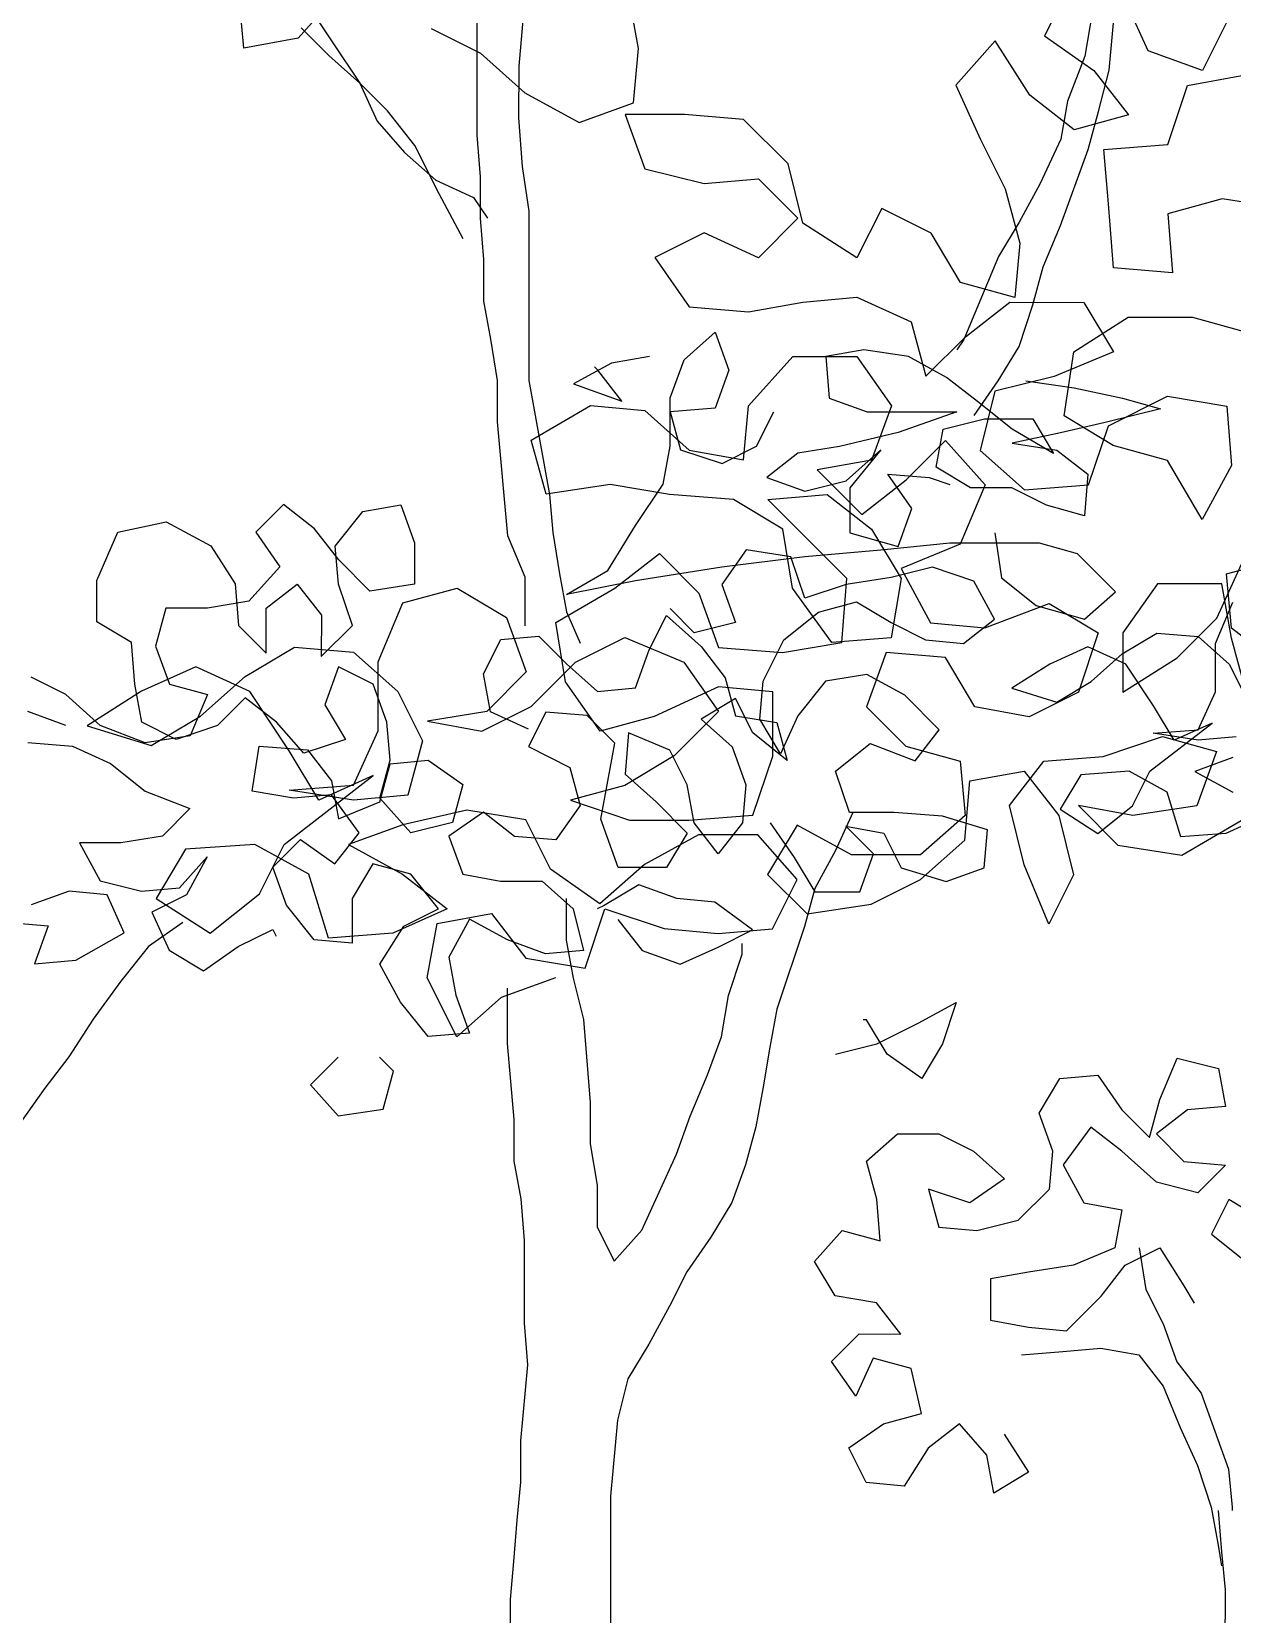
# Model space of a CAD drawing. Header units: millimetres. Extents: x -249630 to 95394, y -188036 to 109963.
# Drawn here: x -72640.1 to -72326.8, y 97045.8 to 97458.7 of the extents above; entities that cross this region are included whole.
import ezdxf

# ---------------------------------------------------------------- set-up
doc = ezdxf.new("R2010")
doc.units = ezdxf.units.MM
doc.layers.add('AHojas', color=86, linetype='Continuous')
doc.layers.add('ATronco', color=36, linetype='Continuous')

# ---------------------------------------------------------------- blocks, each defined once
blk = doc.blocks.new('Arbol_01')
at = {"layer": 'AHojas'}
for p, q in [((0.05339, 2.08196), (0.06266, 2.09019)), ((0.06266, 2.09019), (0.06677, 2.07886)), ((0.1368, 2.08807), (0.13474, 2.08498)), ((0.10694, 2.085), (0.09561, 2.08296)), ((0.12032, 2.08293), (0.10694, 2.085)), ((0.14708, 2.0757), (0.15327, 2.08599)), ((0.03177, 2.08095), (0.02043, 2.07479)), ((0.04309, 2.083), (0.03177, 2.08095)), ((0.04926, 2.07064), (0.05339, 2.08196)), ((0.09561, 2.08296), (0.09663, 2.0706)), ((0.13164, 2.07674), (0.12032, 2.08293)), ((0.02764, 2.0789), (0.02662, 2.07993)), ((0.03484, 2.06962), (0.02764, 2.0789)), ((0.06677, 2.07886), (0.06264, 2.06754)), ((0.02043, 2.07479), (0.03484, 2.06962)), ((0.1409, 2.06953), (0.13164, 2.07674)), ((0.13987, 2.06541), (0.14708, 2.0757)), ((0.15532, 2.07569), (0.16974, 2.07362)), ((0.16974, 2.07362), (0.18415, 2.07052)), ((0.04925, 2.05623), (0.04926, 2.07064)), ((0.09663, 2.0706), (0.10795, 2.06647)), ((0.15119, 2.06128), (0.1409, 2.06953)), ((0.18415, 2.07052), (0.19547, 2.06742)), ((0.06264, 2.06754), (0.04926, 2.06652)), ((0.04926, 2.06652), (0.05234, 2.05519)), ((0.07499, 2.0562), (0.08015, 2.06649)), ((0.10795, 2.06647), (0.13472, 2.06644)), ((0.13472, 2.06644), (0.11721, 2.06028)), ((0.19547, 2.06742), (0.17899, 2.06331)), ((0.12853, 2.04998), (0.1306, 2.0613)), ((0.1306, 2.0613), (0.14296, 2.06438)), ((0.14296, 2.06438), (0.15737, 2.06436)), ((0.16354, 2.05406), (0.15119, 2.06128)), ((0.15737, 2.06436), (0.16354, 2.05406)), ((0.17899, 2.06331), (0.1656, 2.06024)), ((0.11721, 2.06028), (0.0997, 2.05618)), ((0.1656, 2.06024), (0.15119, 2.05716)), ((0.04718, 2.0449), (0.04925, 2.05623)), ((0.05234, 2.05519), (0.06469, 2.05106)), ((0.06469, 2.05106), (0.07499, 2.0562)), ((0.0997, 2.05618), (0.08734, 2.05413)), ((0.10175, 2.04588), (0.11206, 2.05514)), ((0.11206, 2.05514), (0.10278, 2.04382)), ((0.15119, 2.05716), (0.16457, 2.05509)), ((0.16457, 2.05509), (0.17383, 2.04787)), ((0.08734, 2.05413), (0.07807, 2.04693)), ((0.11411, 2.04793), (0.12646, 2.04689)), ((0.12131, 2.03763), (0.11411, 2.04793)), ((0.13882, 2.04379), (0.12853, 2.04998)), ((0.17383, 2.04787), (0.17279, 2.03552)), ((0.07807, 2.04693), (0.08939, 2.0428)), ((0.08939, 2.0428), (0.10175, 2.04588)), ((0.12646, 2.04689), (0.13264, 2.04482)), ((0.10278, 2.04382), (0.10277, 2.03043)), ((0.15117, 2.04378), (0.13882, 2.04379)), ((0.16147, 2.03862), (0.15117, 2.04378)), ((-0.06609, 2.03883), (-0.07434, 2.0306)), ((-0.05683, 2.03161), (-0.06609, 2.03883)), ((-0.04241, 2.03675), (-0.03108, 2.03879)), ((-0.03108, 2.03879), (-0.02698, 2.02746)), ((0.17279, 2.03552), (0.16147, 2.03862)), ((-0.05066, 2.02646), (-0.04241, 2.03675)), ((0.11718, 2.0263), (0.12131, 2.03763)), ((-0.11552, 2.03063), (-0.10111, 2.03371)), ((-0.10111, 2.03371), (-0.08773, 2.02649)), ((-0.04963, 2.02234), (-0.05683, 2.03161)), ((-0.12172, 2.01622), (-0.11552, 2.03063)), ((-0.07434, 2.0306), (-0.06714, 2.02029)), ((0.10277, 2.03043), (0.11718, 2.0263)), ((0.14601, 2.0304), (0.14806, 2.01701)), ((-0.08773, 2.02649), (-0.08053, 2.01516)), ((-0.04964, 2.01513), (-0.05066, 2.02646)), ((-0.02698, 2.02746), (-0.02699, 2.01511)), ((0.07187, 2.02531), (0.06465, 2.01502)), ((0.08526, 2.02324), (0.07187, 2.02531)), ((0.11203, 2.02528), (0.08937, 2.02324)), ((0.13263, 2.02732), (0.11203, 2.02528)), ((0.1594, 2.02729), (0.13263, 2.02732)), ((0.17072, 2.02419), (0.1594, 2.02729)), ((-0.04037, 2.01306), (-0.04963, 2.02234)), ((0.08937, 2.02324), (0.06466, 2.02017)), ((0.08936, 2.01088), (0.08526, 2.02324)), ((0.18204, 2.01286), (0.17072, 2.02419)), ((-0.06714, 2.02029), (-0.07642, 2.01001)), ((0.01626, 2.01816), (0.01831, 2.00683)), ((0.12747, 2.02012), (0.11511, 2.01704)), ((0.13982, 2.01599), (0.12747, 2.02012)), ((-0.12173, 2.00387), (-0.12172, 2.01622)), ((-0.08053, 2.01516), (-0.07951, 2.0028)), ((-0.07127, 2.00794), (-0.062, 2.01514)), ((-0.062, 2.01514), (-0.0548, 2.00587)), ((-0.04553, 2.00277), (-0.04964, 2.01513)), ((-0.02699, 2.01511), (-0.04037, 2.01306)), ((0.00595, 2.00272), (0.00597, 2.01714)), ((0.06465, 2.01502), (0.06876, 2.00369)), ((0.10172, 2.01499), (0.08936, 2.01088)), ((0.11511, 2.01704), (0.10172, 2.01499)), ((0.14599, 2.00465), (0.13982, 2.01599)), ((0.14806, 2.01701), (0.15835, 2.00876)), ((0.17276, 2.00463), (0.18204, 2.01286)), ((-0.07642, 2.01001), (-0.08877, 2.00796)), ((0.09348, 2.00676), (0.10481, 2.00984)), ((0.10481, 2.00984), (0.1151, 2.00365)), ((0.15835, 2.00876), (0.17276, 2.00463)), ((0.21188, 1.99739), (0.21704, 2.00974)), ((-0.10113, 2.00797), (-0.10423, 1.99664)), ((-0.08877, 2.00796), (-0.10113, 2.00797)), ((-0.07128, 1.99456), (-0.07127, 2.00794)), ((-0.0548, 2.00587), (-0.05481, 1.99351)), ((0.01831, 2.00683), (0.02242, 1.99756)), ((0.04301, 1.99548), (0.04817, 2.00577)), ((0.04817, 2.00577), (0.05846, 1.9965)), ((0.0564, 2.00062), (0.0492, 2.00783)), ((0.08317, 1.99853), (0.09348, 2.00676)), ((-0.11144, 1.99768), (-0.12173, 2.00387)), ((-0.07951, 2.0028), (-0.07128, 1.99456)), ((-0.05481, 1.99351), (-0.04553, 2.00277)), ((0.06876, 2.00369), (0.0564, 2.00062)), ((0.1151, 2.00365), (0.12539, 1.99849)), ((0.13672, 1.99745), (0.14599, 2.00465)), ((-0.00642, 1.98832), (-0.00126, 1.99861)), ((-0.00126, 1.99861), (0.01007, 1.99963)), ((0.01007, 1.99963), (0.0183, 1.99138)), ((0.07698, 1.98618), (0.08317, 1.99853)), ((0.12539, 1.99849), (0.13672, 1.99745)), ((0.18408, 1.99432), (0.19438, 2.00049)), ((0.19438, 2.00049), (0.20674, 1.99945)), ((0.20674, 1.99945), (0.216, 1.9912)), ((-0.11042, 1.98532), (-0.11144, 1.99768)), ((-0.10423, 1.99664), (-0.10012, 1.98531)), ((0.03888, 1.98416), (0.04301, 1.99548)), ((0.05846, 1.9965), (0.06566, 1.98722)), ((0.17378, 1.99639), (0.16245, 1.99125)), ((0.18511, 1.99123), (0.17378, 1.99639)), ((0.21187, 1.98297), (0.21188, 1.99739)), ((0.1748, 1.98609), (0.18408, 1.99432)), ((-0.04966, 1.99042), (-0.05379, 1.97909)), ((-0.03937, 1.98526), (-0.04966, 1.99042)), ((0.0183, 1.99138), (0.02756, 1.98314)), ((0.16245, 1.99125), (0.15112, 1.98405)), ((0.19333, 1.97887), (0.18511, 1.99123)), ((0.216, 1.9912), (0.22114, 1.9809)), ((-0.13101, 1.98225), (-0.14131, 1.98741)), ((-0.10837, 1.974), (-0.11042, 1.98532)), ((-0.10012, 1.98531), (-0.0888, 1.98222)), ((-0.03526, 1.97393), (-0.03937, 1.98526)), ((-0.00437, 1.97699), (-0.00642, 1.98832)), ((0.06566, 1.98722), (0.06874, 1.97589)), ((0.07594, 1.97486), (0.07698, 1.98618)), ((0.09552, 1.98617), (0.08727, 1.97588)), ((0.10788, 1.98821), (0.09552, 1.98617)), ((0.1192, 1.98202), (0.10788, 1.98821)), ((0.1645, 1.97992), (0.1748, 1.98609)), ((-0.12073, 1.97298), (-0.13101, 1.98225)), ((-0.0888, 1.98222), (-0.09396, 1.96986)), ((0.02756, 1.98314), (0.03888, 1.98416)), ((0.12949, 1.97172), (0.1192, 1.98202)), ((0.15112, 1.98405), (0.1645, 1.97992)), ((0.20671, 1.97165), (0.21187, 1.98297)), ((-0.07747, 1.98118), (-0.08572, 1.97295)), ((-0.06821, 1.97396), (-0.07747, 1.98118)), ((-0.05379, 1.97909), (-0.04762, 1.96879)), ((0.06874, 1.98104), (0.05844, 1.97487)), ((0.07388, 1.97074), (0.06874, 1.98104)), ((0.1995, 1.96857), (0.19333, 1.97887)), ((-0.13102, 1.97299), (-0.14235, 1.97712)), ((0.00695, 1.97183), (-0.00437, 1.97699)), ((0.01211, 1.97697), (0.00695, 1.96668)), ((0.02446, 1.97593), (0.01211, 1.97697)), ((0.03269, 1.96769), (0.02446, 1.97593)), ((0.06874, 1.97589), (0.08109, 1.97382)), ((0.08727, 1.97588), (0.08211, 1.96455)), ((-0.10734, 1.96782), (-0.12073, 1.97298)), ((-0.09808, 1.96884), (-0.10837, 1.974)), ((-0.08572, 1.97295), (-0.09808, 1.96884)), ((-0.05998, 1.96468), (-0.06821, 1.97396)), ((-0.03424, 1.9626), (-0.03526, 1.97393)), ((0.05844, 1.97487), (0.0677, 1.96663)), ((0.08211, 1.96455), (0.07594, 1.97486)), ((0.08109, 1.97382), (0.08417, 1.96249)), ((0.19228, 1.9593), (0.21083, 1.9737)), ((0.21083, 1.9737), (0.1995, 1.96857)), ((-0.09396, 1.96986), (-0.10734, 1.96782)), ((-0.04762, 1.96879), (-0.05998, 1.96468)), ((0.03681, 1.97077), (0.03577, 1.95842)), ((0.04916, 1.96561), (0.03681, 1.97077)), ((0.08417, 1.96249), (0.07388, 1.97074)), ((0.12227, 1.96246), (0.12949, 1.97172)), ((0.19332, 1.97063), (0.20671, 1.97165)), ((0.20671, 1.96856), (0.19332, 1.97063)), ((0.21804, 1.96958), (0.20671, 1.96856)), ((-0.14235, 1.96785), (-0.12897, 1.96681)), ((-0.12897, 1.96681), (-0.11765, 1.96165)), ((-0.07544, 1.95337), (-0.07337, 1.96676)), ((-0.07337, 1.96676), (-0.05895, 1.96571)), ((-0.05895, 1.96571), (-0.05175, 1.95644)), ((0.00695, 1.96668), (0.0193, 1.96049)), ((0.02855, 1.94504), (0.03269, 1.96769)), ((0.0543, 1.95531), (0.04916, 1.96561)), ((0.0677, 1.96663), (0.07181, 1.9553)), ((0.09858, 1.95939), (0.10889, 1.96762)), ((0.10889, 1.96762), (0.12227, 1.96246)), ((-0.03734, 1.95128), (-0.03424, 1.9626)), ((-0.03424, 1.96157), (-0.02292, 1.96259)), ((-0.02292, 1.96259), (-0.01263, 1.95537)), ((0.217, 1.9634), (0.20567, 1.95929)), ((-0.11765, 1.96165), (-0.10736, 1.9534)), ((-0.03734, 1.95025), (-0.03424, 1.96157)), ((0.0193, 1.96049), (0.02238, 1.94916)), ((0.10269, 1.94703), (0.09858, 1.95939)), ((0.18611, 1.95931), (0.17169, 1.95829)), ((0.19743, 1.95312), (0.18611, 1.95931)), ((0.18713, 1.94901), (0.19228, 1.9593)), ((0.20567, 1.95929), (0.21699, 1.9531)), ((-0.05175, 1.95644), (-0.0497, 1.94511)), ((0.03577, 1.95842), (0.04503, 1.95017)), ((0.17169, 1.95829), (0.1655, 1.948)), ((-0.10736, 1.9534), (-0.09398, 1.94824)), ((-0.06308, 1.9513), (-0.07544, 1.95337)), ((-0.05176, 1.95232), (-0.06308, 1.9513)), ((-0.04353, 1.94099), (-0.05176, 1.95232)), ((-0.01263, 1.95537), (-0.01573, 1.94405)), ((0.05635, 1.94398), (0.0543, 1.95531)), ((0.07181, 1.9553), (0.07077, 1.94397)), ((0.20153, 1.93973), (0.19743, 1.95312)), ((-0.0497, 1.94511), (-0.03734, 1.95025)), ((-0.02808, 1.94097), (-0.03734, 1.95128)), ((0.02238, 1.94916), (0.01516, 1.93887)), ((0.04503, 1.95017), (0.05429, 1.9409)), ((0.17682, 1.94078), (0.18713, 1.94901)), ((-0.09398, 1.94824), (-0.10222, 1.94001)), ((-0.00646, 1.94713), (-0.01676, 1.93993)), ((0.00281, 1.93991), (-0.00646, 1.94713)), ((0.10372, 1.94703), (0.09856, 1.93571)), ((0.11608, 1.94702), (0.10269, 1.94703)), ((0.13049, 1.94598), (0.11608, 1.94702)), ((0.14387, 1.94184), (0.13049, 1.94598)), ((0.1655, 1.948), (0.17682, 1.94078)), ((0.22625, 1.94589), (0.21492, 1.94075)), ((-0.01573, 1.94405), (-0.02808, 1.94097)), ((0.03369, 1.93062), (0.02855, 1.94504)), ((0.06355, 1.93471), (0.05635, 1.94398)), ((0.07077, 1.94397), (0.06355, 1.93471)), ((0.07901, 1.94396), (0.0862, 1.93366)), ((0.10166, 1.94291), (0.11298, 1.94084)), ((0.10989, 1.93467), (0.10166, 1.94291)), ((-0.10222, 1.94001), (-0.11458, 1.93796)), ((-0.06928, 1.93071), (-0.06104, 1.93894)), ((-0.06104, 1.93894), (-0.05075, 1.93173)), ((-0.05075, 1.93173), (-0.04353, 1.94099)), ((-0.01676, 1.93993), (-0.01265, 1.9286)), ((0.01516, 1.93887), (0.00281, 1.93991)), ((0.05429, 1.9409), (0.0481, 1.93061)), ((0.11298, 1.94084), (0.11812, 1.93054)), ((0.14283, 1.93052), (0.14387, 1.94184)), ((0.21492, 1.94075), (0.20153, 1.93973)), ((-0.12694, 1.93797), (-0.12077, 1.92664)), ((-0.11458, 1.93796), (-0.12694, 1.93797)), ((0.09856, 1.93571), (0.09237, 1.92439)), ((-0.09709, 1.92456), (-0.08884, 1.93382)), ((-0.08884, 1.93382), (-0.09503, 1.9225)), ((0.0862, 1.93366), (0.09237, 1.92336)), ((0.10576, 1.92335), (0.10989, 1.93467)), ((-0.06517, 1.91938), (-0.06928, 1.93071)), ((-0.03942, 1.93172), (-0.04561, 1.92142)), ((-0.0281, 1.92862), (-0.03942, 1.93172)), ((0.0481, 1.93061), (0.03369, 1.93062)), ((0.11812, 1.93054), (0.1315, 1.92641)), ((0.1315, 1.92641), (0.14283, 1.93052)), ((-0.12077, 1.92664), (-0.10842, 1.92354)), ((-0.01987, 1.91831), (-0.0281, 1.92862)), ((-0.01265, 1.9286), (-0.00133, 1.92653)), ((-0.00133, 1.92653), (0.01103, 1.92652)), ((0.01103, 1.92652), (0.02029, 1.91828)), ((-0.13004, 1.92356), (-0.14137, 1.91945)), ((-0.11871, 1.92252), (-0.13004, 1.92356)), ((-0.11357, 1.91119), (-0.11871, 1.92252)), ((-0.10842, 1.92354), (-0.09709, 1.92456)), ((-0.09503, 1.9225), (-0.10533, 1.91736)), ((0.03986, 1.92547), (0.02956, 1.9193)), ((0.05118, 1.92134), (0.03986, 1.92547)), ((0.09237, 1.92439), (0.08927, 1.91306)), ((0.09237, 1.92336), (0.10576, 1.92335)), ((-0.05694, 1.90908), (-0.06517, 1.91938)), ((-0.04561, 1.92142), (-0.04562, 1.90804)), ((0.01823, 1.92137), (0.01822, 1.90901)), ((0.02956, 1.9193), (0.0275, 1.91827)), ((0.06251, 1.9203), (0.05118, 1.92134)), ((0.07383, 1.91205), (0.06251, 1.9203)), ((-0.10533, 1.91736), (-0.10019, 1.90603)), ((-0.03017, 1.91317), (-0.01987, 1.91831)), ((0.02029, 1.91828), (0.02337, 1.90592)), ((-0.16094, 1.91535), (-0.13623, 1.91327)), ((-0.13623, 1.91327), (-0.14035, 1.90195)), ((-0.09607, 1.91426), (-0.10637, 1.90706)), ((-0.03739, 1.90185), (-0.03017, 1.91317)), ((-0.0106, 1.91521), (-0.01679, 1.90389)), ((0.00072, 1.90903), (-0.0106, 1.91521)), ((0.03367, 1.91517), (0.04087, 1.9059)), ((-0.128, 1.90297), (-0.11357, 1.91119)), ((-0.0796, 1.90704), (-0.0693, 1.91218)), ((-0.0693, 1.91218), (-0.06827, 1.91012)), ((0.06353, 1.90691), (0.07383, 1.91205)), ((-0.10637, 1.90706), (-0.11462, 1.89678)), ((-0.10019, 1.90603), (-0.0899, 1.89984)), ((-0.0899, 1.89984), (-0.0796, 1.90704)), ((-0.04562, 1.90804), (-0.05694, 1.90908)), ((0.01204, 1.9049), (0.00072, 1.90903)), ((0.02337, 1.90592), (0.01204, 1.9049)), ((0.01822, 1.90901), (0.02027, 1.89768)), ((0.04087, 1.9059), (0.0522, 1.90177)), ((0.0522, 1.90177), (0.06353, 1.90691)), ((0.07073, 1.90484), (0.07073, 1.90793)), ((-0.14035, 1.90195), (-0.128, 1.90297)), ((-0.01679, 1.90389), (-0.01474, 1.89257)), ((-0.03122, 1.89052), (-0.03739, 1.90185)), ((-0.02299, 1.88022), (-0.03122, 1.89052)), ((-0.01474, 1.89257), (-0.01063, 1.88124)), ((0.12323, 1.8842), (0.13456, 1.89037)), ((0.13456, 1.89037), (0.13043, 1.87802)), ((0.10778, 1.88525), (0.10675, 1.88525)), ((0.11395, 1.87494), (0.10778, 1.88525)), ((0.11087, 1.87803), (0.12323, 1.8842)), ((-0.01063, 1.88124), (-0.02299, 1.88022)), ((0.09851, 1.87496), (0.11087, 1.87803)), ((0.13043, 1.87802), (0.12424, 1.86773)), ((-0.04977, 1.87406), (-0.05801, 1.86583)), ((-0.0333, 1.86993), (-0.03741, 1.87405)), ((0.12424, 1.86773), (0.11395, 1.87494)), ((0.19528, 1.86148), (0.20044, 1.87383)), ((0.20044, 1.87383), (0.2128, 1.87073)), ((-0.0364, 1.85861), (-0.0333, 1.86993)), ((0.2128, 1.87073), (0.21485, 1.85941)), ((0.15924, 1.8574), (0.16543, 1.86769)), ((0.16543, 1.86769), (0.17676, 1.86871)), ((0.17676, 1.86871), (0.18395, 1.8584)), ((-0.05801, 1.86583), (-0.04978, 1.85656)), ((0.19218, 1.85016), (0.19528, 1.86148)), ((-0.04978, 1.85656), (-0.0364, 1.85861)), ((0.16335, 1.84607), (0.15924, 1.8574)), ((0.18395, 1.8584), (0.19218, 1.85016)), ((0.20352, 1.85839), (0.19424, 1.85119)), ((0.21485, 1.85941), (0.20352, 1.85839)), ((0.17468, 1.85326), (0.16643, 1.84195)), ((0.18394, 1.84605), (0.17468, 1.85326)), ((0.10774, 1.84303), (0.11702, 1.85126)), ((0.11702, 1.85126), (0.12937, 1.85125)), ((0.12937, 1.85125), (0.13967, 1.84609)), ((0.19424, 1.85119), (0.20247, 1.84294)), ((0.13967, 1.84609), (0.14893, 1.83784)), ((0.16231, 1.83474), (0.16335, 1.84607)), ((0.19423, 1.83677), (0.18394, 1.84605)), ((0.11082, 1.8317), (0.10774, 1.84303)), ((0.16643, 1.84195), (0.1726, 1.83061)), ((0.20247, 1.84294), (0.21483, 1.8419)), ((0.21483, 1.8419), (0.20658, 1.83367)), ((0.14893, 1.83784), (0.13862, 1.83064)), ((0.20658, 1.83367), (0.19423, 1.83677)), ((0.12627, 1.83477), (0.12935, 1.82344)), ((0.13862, 1.83064), (0.12627, 1.83477)), ((0.15303, 1.82548), (0.16231, 1.83474)), ((0.11184, 1.81934), (0.11082, 1.8317)), ((0.1726, 1.83061), (0.18393, 1.82854)), ((0.21585, 1.8316), (0.21069, 1.82131)), ((0.22614, 1.82542), (0.21585, 1.8316)), ((0.18393, 1.82854), (0.18186, 1.81722)), ((0.12935, 1.82344), (0.14067, 1.8224)), ((0.14067, 1.8224), (0.15303, 1.82548)), ((0.09227, 1.81318), (0.10052, 1.82244)), ((0.10052, 1.82244), (0.11184, 1.81934)), ((0.21069, 1.82131), (0.22098, 1.81306)), ((0.18186, 1.81722), (0.1695, 1.81208)), ((0.18494, 1.81207), (0.19524, 1.81721)), ((0.19524, 1.81721), (0.20244, 1.80587)), ((0.09844, 1.80288), (0.09227, 1.81318)), ((0.1695, 1.81208), (0.15611, 1.81003)), ((0.17773, 1.80281), (0.18494, 1.81207)), ((0.14478, 1.80799), (0.14477, 1.79563)), ((0.15611, 1.81003), (0.14478, 1.80799)), ((0.20244, 1.80587), (0.20552, 1.80072)), ((0.11079, 1.80081), (0.09844, 1.80288)), ((0.11799, 1.79154), (0.11079, 1.80081)), ((0.16742, 1.79252), (0.17773, 1.80281)), ((0.14477, 1.79563), (0.15609, 1.79356)), ((0.15609, 1.79356), (0.16742, 1.79252)), ((0.09739, 1.78332), (0.10564, 1.79155)), ((0.10564, 1.79155), (0.11799, 1.79154)), ((0.10975, 1.78433), (0.10459, 1.77301)), ((0.12107, 1.78124), (0.10975, 1.78433)), ((0.10459, 1.77301), (0.09739, 1.78332)), ((0.12415, 1.76785), (0.12107, 1.78124)), ((0.11282, 1.76477), (0.12415, 1.76785)), ((0.10252, 1.75757), (0.11282, 1.76477)), ((0.13547, 1.76475), (0.1262, 1.75755)), ((0.1437, 1.75547), (0.13547, 1.76475)), ((0.14886, 1.76165), (0.15605, 1.75031)), ((0.10766, 1.74727), (0.10252, 1.75757)), ((0.1262, 1.75755), (0.11898, 1.74623)), ((0.14575, 1.74414), (0.1437, 1.75547)), ((0.15605, 1.75031), (0.14575, 1.74414)), ((0.11898, 1.74623), (0.10766, 1.74727)), ((0.48946, 1.52245), (0.48844, 1.53378)), ((0.50904, 1.53376), (0.50079, 1.5245)), ((0.57184, 1.52237), (0.56979, 1.5337)), ((0.66179, 1.53528), (0.65663, 1.52498)), ((0.67825, 1.52188), (0.67311, 1.53321)), ((0.52859, 1.52653), (0.53889, 1.52137)), ((0.69473, 1.52804), (0.68957, 1.51775)), ((0.50079, 1.5245), (0.48946, 1.52245)), ((0.64633, 1.52396), (0.63809, 1.5147)), ((0.65353, 1.51263), (0.64633, 1.52396)), ((0.65663, 1.52498), (0.66692, 1.51777)), ((0.53889, 1.52137), (0.54815, 1.51313)), ((0.5708, 1.51105), (0.57184, 1.52237)), ((0.68957, 1.51775), (0.67825, 1.52188)), ((0.66692, 1.51777), (0.67412, 1.50849)), ((0.68648, 1.51466), (0.69781, 1.51671)), ((0.54815, 1.51313), (0.55947, 1.50694)), ((0.63809, 1.5147), (0.64322, 1.50337)), ((0.68235, 1.50231), (0.68648, 1.51466)), ((0.55947, 1.50694), (0.5708, 1.51105)), ((0.66279, 1.50541), (0.65353, 1.51263)), ((0.56909, 1.50859), (0.5732, 1.49726)), ((0.58145, 1.50858), (0.56909, 1.50859)), ((0.5938, 1.50754), (0.58145, 1.50858)), ((0.60306, 1.49826), (0.5938, 1.50754)), ((0.67412, 1.50849), (0.66279, 1.50541)), ((0.64322, 1.50337), (0.64836, 1.49307)), ((0.66896, 1.50129), (0.68235, 1.50231)), ((0.66998, 1.48996), (0.66896, 1.50129)), ((0.5732, 1.49726), (0.58555, 1.49416)), ((0.60614, 1.4859), (0.60306, 1.49826)), ((0.58555, 1.49416), (0.59688, 1.49518)), ((0.59688, 1.49518), (0.60511, 1.48693)), ((0.64836, 1.49307), (0.65144, 1.48174)), ((0.671, 1.47658), (0.66998, 1.48996)), ((0.69367, 1.49097), (0.68234, 1.48789)), ((0.70705, 1.4889), (0.69367, 1.49097)), ((0.60511, 1.48693), (0.59687, 1.4787)), ((0.62262, 1.48898), (0.61746, 1.47868)), ((0.63291, 1.48382), (0.62262, 1.48898)), ((0.68234, 1.48789), (0.68336, 1.47553)), ((0.58554, 1.48386), (0.57524, 1.47872)), ((0.59687, 1.4787), (0.58554, 1.48386)), ((0.61746, 1.47868), (0.60614, 1.4859)), ((0.63908, 1.47352), (0.63291, 1.48382)), ((0.65144, 1.48174), (0.6504, 1.47042)), ((0.57524, 1.47872), (0.58244, 1.46842)), ((0.68336, 1.47553), (0.671, 1.47658)), ((0.6504, 1.47042), (0.63908, 1.47352)), ((0.60612, 1.46943), (0.61745, 1.47045)), ((0.61745, 1.47045), (0.62877, 1.46529)), ((0.58244, 1.46842), (0.5948, 1.46738)), ((0.5948, 1.46738), (0.60612, 1.46943)), ((0.6401, 1.46219), (0.64937, 1.46939)), ((0.64937, 1.46939), (0.66482, 1.46937)), ((0.66482, 1.46937), (0.67098, 1.45907)), ((0.62877, 1.46529), (0.63185, 1.45396)), ((0.66275, 1.45908), (0.67408, 1.46628)), ((0.67408, 1.46628), (0.68747, 1.46626)), ((0.68747, 1.46626), (0.69879, 1.46316)), ((0.63185, 1.45396), (0.6401, 1.46219)), ((0.59478, 1.44781), (0.60405, 1.4581)), ((0.60405, 1.4581), (0.61744, 1.45809)), ((0.61744, 1.45809), (0.62464, 1.44779)), ((0.67098, 1.45907), (0.65862, 1.45393)), ((0.66068, 1.44569), (0.66275, 1.45908)), ((0.65862, 1.45393), (0.64626, 1.45086)), ((0.64626, 1.45086), (0.64316, 1.4385)), ((0.54947, 1.44065), (0.56183, 1.44784)), ((0.56183, 1.44784), (0.57315, 1.4468)), ((0.57315, 1.4468), (0.58241, 1.43856)), ((0.59374, 1.43649), (0.59478, 1.44781)), ((0.62464, 1.44779), (0.62051, 1.43646)), ((0.66994, 1.44363), (0.6823, 1.44979)), ((0.6823, 1.44979), (0.69466, 1.44772)), ((0.69466, 1.44772), (0.69567, 1.43537)), ((0.67097, 1.43951), (0.66068, 1.44569)), ((0.66581, 1.43127), (0.66994, 1.44363)), ((0.55254, 1.42932), (0.54947, 1.44065)), ((0.62771, 1.43234), (0.63596, 1.44057)), ((0.63596, 1.44057), (0.64419, 1.43129)), ((0.58241, 1.43856), (0.59374, 1.43649)), ((0.64316, 1.4385), (0.65242, 1.43026)), ((0.68229, 1.43641), (0.67097, 1.43951)), ((0.62051, 1.43646), (0.60918, 1.43442)), ((0.60918, 1.43442), (0.61844, 1.42514)), ((0.68949, 1.42405), (0.68229, 1.43641)), ((0.69567, 1.43537), (0.68949, 1.42405)), ((0.56593, 1.43137), (0.55254, 1.42932)), ((0.57829, 1.4293), (0.56593, 1.43137)), ((0.61844, 1.42514), (0.62771, 1.43234)), ((0.64419, 1.43129), (0.63903, 1.41894)), ((0.65242, 1.43026), (0.66581, 1.43127)), ((0.59167, 1.42825), (0.57829, 1.4293)), ((0.60196, 1.42207), (0.59167, 1.42825)), ((0.59888, 1.42825), (0.61124, 1.42927)), ((0.61534, 1.41176), (0.59888, 1.42825)), ((0.61124, 1.42927), (0.6205, 1.42205)), ((0.60401, 1.40971), (0.60196, 1.42207)), ((0.6205, 1.42205), (0.62666, 1.41175)), ((0.63903, 1.41894), (0.62667, 1.41381)), ((0.56694, 1.40974), (0.57622, 1.41694)), ((0.57622, 1.41694), (0.58445, 1.4087)), ((0.62667, 1.41381), (0.63283, 1.40247)), ((0.69256, 1.40345), (0.69772, 1.41477)), ((0.69462, 1.41271), (0.70595, 1.41579)), ((0.6143, 1.39837), (0.61534, 1.41176)), ((0.62666, 1.41175), (0.62459, 1.39939)), ((0.68021, 1.41067), (0.67299, 1.40038)), ((0.69359, 1.41066), (0.68021, 1.41067)), ((0.69564, 1.39933), (0.69359, 1.41066)), ((0.69564, 1.40139), (0.69462, 1.41271)), ((0.52266, 1.40669), (0.53399, 1.40977)), ((0.53399, 1.40977), (0.54428, 1.40358)), ((0.55458, 1.40255), (0.56694, 1.40974)), ((0.58445, 1.4087), (0.58855, 1.39737)), ((0.61224, 1.39837), (0.60401, 1.40971)), ((0.5175, 1.39434), (0.52266, 1.40669)), ((0.64416, 1.40143), (0.65755, 1.40657)), ((0.65755, 1.40657), (0.66784, 1.40038)), ((0.54428, 1.40358), (0.54839, 1.39225)), ((0.55663, 1.39019), (0.55458, 1.40255)), ((0.63283, 1.40247), (0.64416, 1.40143)), ((0.68431, 1.39522), (0.69256, 1.40345)), ((0.7049, 1.39417), (0.69564, 1.40139)), ((0.4897, 1.39128), (0.5, 1.39745)), ((0.5, 1.39745), (0.51236, 1.39641)), ((0.55869, 1.3943), (0.56899, 1.39944)), ((0.56899, 1.39944), (0.58134, 1.39428)), ((0.58855, 1.39737), (0.60194, 1.39632)), ((0.60194, 1.39632), (0.6143, 1.39837)), ((0.62459, 1.39939), (0.61224, 1.39837)), ((0.66784, 1.40038), (0.66371, 1.38803)), ((0.67299, 1.40038), (0.67298, 1.38802)), ((0.69872, 1.388), (0.69564, 1.39933)), ((0.51236, 1.39641), (0.52162, 1.38816)), ((0.51749, 1.37993), (0.5175, 1.39434)), ((0.54941, 1.38505), (0.55869, 1.3943)), ((0.58134, 1.39428), (0.58854, 1.38398)), ((0.62356, 1.3963), (0.61943, 1.38498)), ((0.63592, 1.39526), (0.62356, 1.3963)), ((0.64209, 1.38496), (0.63592, 1.39526)), ((0.67298, 1.38802), (0.68431, 1.39522)), ((0.4794, 1.39335), (0.46807, 1.38821)), ((0.49073, 1.38819), (0.4794, 1.39335)), ((0.48042, 1.38305), (0.4897, 1.39128)), ((0.54839, 1.39225), (0.54015, 1.38402)), ((0.46807, 1.38821), (0.45674, 1.38101)), ((0.49895, 1.37582), (0.49073, 1.38819)), ((0.52162, 1.38816), (0.52675, 1.37786)), ((0.56383, 1.37988), (0.55663, 1.39019)), ((0.58855, 1.38913), (0.57515, 1.38296)), ((0.59987, 1.38809), (0.58855, 1.38913)), ((0.59986, 1.3747), (0.59987, 1.38809)), ((0.66371, 1.38803), (0.65341, 1.38289)), ((0.54015, 1.38402), (0.52779, 1.38198)), ((0.53911, 1.37991), (0.54941, 1.38505)), ((0.58854, 1.38398), (0.57927, 1.37472)), ((0.61943, 1.38498), (0.62766, 1.37674)), ((0.65341, 1.38289), (0.64209, 1.38496)), ((0.45674, 1.38101), (0.47012, 1.37688)), ((0.47012, 1.37688), (0.48042, 1.38305)), ((0.52779, 1.38198), (0.53911, 1.37991)), ((0.57515, 1.38296), (0.56383, 1.37988)), ((0.51233, 1.3686), (0.51749, 1.37993)), ((0.52675, 1.37786), (0.52366, 1.36653)), ((0.66885, 1.37464), (0.68121, 1.37875)), ((0.68121, 1.37875), (0.69253, 1.37565)), ((0.50512, 1.36552), (0.49895, 1.37582)), ((0.57927, 1.37472), (0.56896, 1.36855)), ((0.59573, 1.36235), (0.59986, 1.3747)), ((0.62766, 1.37674), (0.63899, 1.37364)), ((0.65649, 1.37362), (0.66885, 1.37464)), ((0.69253, 1.37565), (0.6884, 1.36432)), ((0.63899, 1.37364), (0.64001, 1.36231)), ((0.64104, 1.36952), (0.65237, 1.37157)), ((0.64927, 1.36436), (0.65649, 1.37362)), ((0.65237, 1.37157), (0.65957, 1.36229)), ((0.4979, 1.35626), (0.51645, 1.37066)), ((0.49894, 1.36759), (0.51233, 1.3686)), ((0.51233, 1.36552), (0.49894, 1.36759)), ((0.51645, 1.37066), (0.50512, 1.36552)), ((0.56896, 1.36855), (0.55763, 1.36547)), ((0.64, 1.35716), (0.64104, 1.36952)), ((0.52366, 1.36653), (0.51233, 1.36552)), ((0.55763, 1.36547), (0.56999, 1.36134)), ((0.65235, 1.352), (0.64927, 1.36436)), ((0.66369, 1.36435), (0.67192, 1.3561)), ((0.67501, 1.36228), (0.66369, 1.36435)), ((0.6884, 1.36432), (0.67501, 1.36228)), ((0.53601, 1.36343), (0.52262, 1.36036)), ((0.54836, 1.36136), (0.53601, 1.36343)), ((0.5535, 1.35106), (0.54836, 1.36136)), ((0.56999, 1.36134), (0.58234, 1.36133)), ((0.58234, 1.36133), (0.59573, 1.36235)), ((0.64001, 1.36231), (0.63073, 1.35408)), ((0.65957, 1.36229), (0.66265, 1.34993)), ((0.6853, 1.35403), (0.69767, 1.36123)), ((0.52262, 1.36036), (0.51129, 1.35625)), ((0.5844, 1.35824), (0.57307, 1.35207)), ((0.59676, 1.35823), (0.5844, 1.35824)), ((0.60498, 1.34896), (0.59676, 1.35823)), ((0.60499, 1.36028), (0.59881, 1.34999)), ((0.61632, 1.35409), (0.60499, 1.36028)), ((0.47731, 1.35525), (0.47112, 1.34496)), ((0.49173, 1.35627), (0.47731, 1.35525)), ((0.50305, 1.35008), (0.49173, 1.35627)), ((0.49275, 1.34597), (0.4979, 1.35626)), ((0.51129, 1.35625), (0.52261, 1.35006)), ((0.63073, 1.34893), (0.64, 1.35716)), ((0.67192, 1.3561), (0.6853, 1.35403)), ((0.56379, 1.34385), (0.5535, 1.35106)), ((0.57307, 1.35207), (0.56379, 1.34385)), ((0.63073, 1.35408), (0.61632, 1.35409)), ((0.65749, 1.33964), (0.65235, 1.352)), ((0.50715, 1.33669), (0.50305, 1.35008)), ((0.52261, 1.35006), (0.53187, 1.34284)), ((0.59881, 1.34999), (0.60704, 1.34175)), ((0.59983, 1.33866), (0.60498, 1.34896)), ((0.62042, 1.34379), (0.63073, 1.34893)), ((0.66265, 1.34993), (0.65749, 1.33964)), ((0.47112, 1.34496), (0.48244, 1.33774)), ((0.48244, 1.33774), (0.49275, 1.34597)), ((0.53187, 1.34284), (0.52054, 1.33771)), ((0.52981, 1.33976), (0.54114, 1.34181)), ((0.54114, 1.34181), (0.54834, 1.33253)), ((0.56069, 1.33046), (0.56482, 1.34281)), ((0.56482, 1.34281), (0.57717, 1.33868)), ((0.60704, 1.34175), (0.62042, 1.34379)), ((0.52774, 1.32843), (0.52981, 1.33976)), ((0.57717, 1.33868), (0.5885, 1.33764)), ((0.5885, 1.33764), (0.59983, 1.33866)), ((0.52054, 1.33771), (0.50715, 1.33669)), ((0.54834, 1.33253), (0.56069, 1.33046)), ((0.53391, 1.31607), (0.52774, 1.32843)), ((0.55451, 1.32841), (0.54318, 1.3243)), ((0.54318, 1.3243), (0.53391, 1.31607))]:
    blk.add_line(p, q, dxfattribs=at)
at = {"layer": 'ATronco'}
for p, q in [((-0.00833, 2.14895), (-0.00824, 2.25192)), ((0.17913, 2.20953), (0.17292, 2.17247)), ((0.00717, 2.20351), (0.00405, 2.16953)), ((0.18012, 2.16834), (0.1822, 2.19099)), ((-0.05978, 2.18915), (-0.04332, 2.16443)), ((-0.05258, 2.17267), (-0.06081, 2.18092)), ((-0.04332, 2.16443), (-0.05258, 2.17267)), ((0.17292, 2.17247), (0.16775, 2.15909)), ((0.00405, 2.16953), (0.00403, 2.15409)), ((0.17702, 2.15599), (0.18012, 2.16834)), ((-0.04332, 2.16443), (-0.03819, 2.1531)), ((-0.03509, 2.15618), (-0.04332, 2.16443)), ((0.16775, 2.15909), (0.16569, 2.14776)), ((-0.02687, 2.14588), (-0.03509, 2.15618)), ((0.00403, 2.15409), (0.00505, 2.13967)), ((0.17392, 2.14466), (0.17702, 2.15599)), ((-0.03819, 2.1531), (-0.02996, 2.14382)), ((-0.00731, 2.13659), (-0.00833, 2.14895)), ((0.16569, 2.14776), (0.15949, 2.13438)), ((-0.02996, 2.14382), (-0.0207, 2.13558)), ((-0.01967, 2.13146), (-0.02687, 2.14588)), ((0.16566, 2.12202), (0.17392, 2.14466)), ((0.00505, 2.13967), (0.00709, 2.12628)), ((-0.0207, 2.13558), (-0.00938, 2.13042)), ((-0.00732, 2.12424), (-0.00731, 2.13659)), ((0.15949, 2.13438), (0.15331, 2.12306)), ((-0.01248, 2.11806), (-0.01967, 2.13146)), ((-0.00938, 2.13042), (-0.00526, 2.12423)), ((-0.0063, 2.11188), (-0.00732, 2.12424)), ((0.00709, 2.12628), (0.00705, 2.07583)), ((0.15331, 2.12306), (0.14712, 2.11277)), ((0.1605, 2.10967), (0.16566, 2.12202)), ((-0.00632, 2.09952), (-0.0063, 2.11188)), ((0.14712, 2.11277), (0.1368, 2.08807)), ((0.1574, 2.09834), (0.1605, 2.10967)), ((-0.00427, 2.08819), (-0.00632, 2.09952)), ((0.15327, 2.08599), (0.1574, 2.09834)), ((-0.00222, 2.07584), (-0.00427, 2.08819)), ((-0.00223, 2.06348), (-0.00222, 2.07584)), ((0.00705, 2.07583), (0.0132, 2.04184)), ((0.00083, 2.0295), (-0.00223, 2.06348)), ((0.03893, 2.03255), (0.04718, 2.0449)), ((0.0132, 2.04184), (0.01421, 2.03052)), ((0.03068, 2.01917), (0.03893, 2.03255)), ((0.00597, 2.01714), (0.00083, 2.0295)), ((0.01421, 2.03052), (0.01626, 2.01816)), ((0.01832, 2.01198), (0.03068, 2.01917)), ((0.06466, 2.02017), (0.03891, 2.01608)), ((0.03891, 2.01608), (0.01832, 2.01198)), ((0.08927, 1.91306), (0.08101, 1.88836)), ((0.0666, 1.89249), (0.07073, 1.90484)), ((-0.11462, 1.89678), (-0.12287, 1.88546)), ((0.02027, 1.89768), (0.02335, 1.88532)), ((0.00069, 1.87814), (0.0007, 1.89461)), ((0.06453, 1.88014), (0.0666, 1.89249)), ((0.08101, 1.88836), (0.07894, 1.87703)), ((-0.12287, 1.88546), (-0.13008, 1.87414)), ((0.02335, 1.88532), (0.02539, 1.86061)), ((0.0604, 1.86881), (0.06453, 1.88014)), ((0.00273, 1.85548), (0.00069, 1.87814)), ((0.07894, 1.87703), (0.07687, 1.86468)), ((-0.13008, 1.87414), (-0.1373, 1.86488)), ((0.05524, 1.85646), (0.0604, 1.86881)), ((-0.1373, 1.86488), (-0.14452, 1.85459)), ((0.07687, 1.86468), (0.0748, 1.85336)), ((0.02539, 1.86061), (0.02537, 1.84825)), ((0.05111, 1.84514), (0.05524, 1.85646)), ((0.00272, 1.84312), (0.00273, 1.85548)), ((0.0748, 1.85336), (0.0717, 1.84203)), ((0.02537, 1.84825), (0.02742, 1.83589)), ((0.00477, 1.8318), (0.00272, 1.84312)), ((0.0408, 1.8225), (0.05111, 1.84514)), ((0.0717, 1.84203), (0.06758, 1.83071)), ((0.02742, 1.83589), (0.02741, 1.82354)), ((0.00578, 1.81944), (0.00477, 1.8318)), ((0.06758, 1.83071), (0.06139, 1.82042)), ((0.02741, 1.82354), (0.03255, 1.81324)), ((0.03255, 1.81324), (0.0408, 1.8225)), ((0.06139, 1.82042), (0.05417, 1.81013)), ((0.00576, 1.79473), (0.00578, 1.81944)), ((0.18907, 1.81721), (0.19111, 1.80485)), ((0.05417, 1.81013), (0.04901, 1.79984)), ((0.19111, 1.80485), (0.19625, 1.79455)), ((0.04901, 1.79984), (0.04282, 1.78851)), ((0.00678, 1.78237), (0.00576, 1.79473)), ((0.19625, 1.79455), (0.20036, 1.78322)), ((0.04282, 1.78851), (0.03664, 1.77822)), ((0.16638, 1.78634), (0.17771, 1.78736)), ((0.17771, 1.78736), (0.18904, 1.78529)), ((0.15403, 1.78532), (0.16638, 1.78634)), ((0.18904, 1.78529), (0.19624, 1.77602)), ((0.0047, 1.75972), (0.00678, 1.78237)), ((0.20036, 1.78322), (0.20756, 1.77395)), ((0.03664, 1.77822), (0.03354, 1.76587)), ((0.19624, 1.77602), (0.20137, 1.76366)), ((0.20756, 1.77395), (0.21578, 1.75129)), ((0.03354, 1.76587), (0.03146, 1.74322)), ((0.20137, 1.76366), (0.20651, 1.75233)), ((0.00469, 1.74736), (0.0047, 1.75972)), ((0.20651, 1.75233), (0.21062, 1.73997)), ((0.21578, 1.75129), (0.2168, 1.73996)), ((0.00365, 1.73604), (0.00469, 1.74736)), ((0.03146, 1.74322), (0.0314, 1.67835)), ((0.21062, 1.73997), (0.21267, 1.72864)), ((0.21268, 1.73893), (0.21369, 1.72658)), ((0.2168, 1.73996), (0.21679, 1.73893)), ((0.00261, 1.72368), (0.00365, 1.73604)), ((0.21267, 1.72864), (0.21369, 1.72246)), ((0.21369, 1.72658), (0.21471, 1.71525)), ((0.00157, 1.71236), (0.00261, 1.72368)), ((0.21471, 1.71525), (0.21467, 1.66377)), ((0.00153, 1.67529), (0.00157, 1.71236))]:
    blk.add_line(p, q, dxfattribs=at)

msp = doc.modelspace()

# ---------------------------------------------------------------- block references
for p, xscale, yscale, zscale in [((-73196.564, 95551.303), 1250, 1250, 1250), ((-72516.569, 95551.303), 875, 875, 875)]:
    msp.add_blockref('Arbol_01', p, dxfattribs=dict(xscale=xscale, yscale=yscale, zscale=zscale))

doc.saveas('drawing.dxf')
